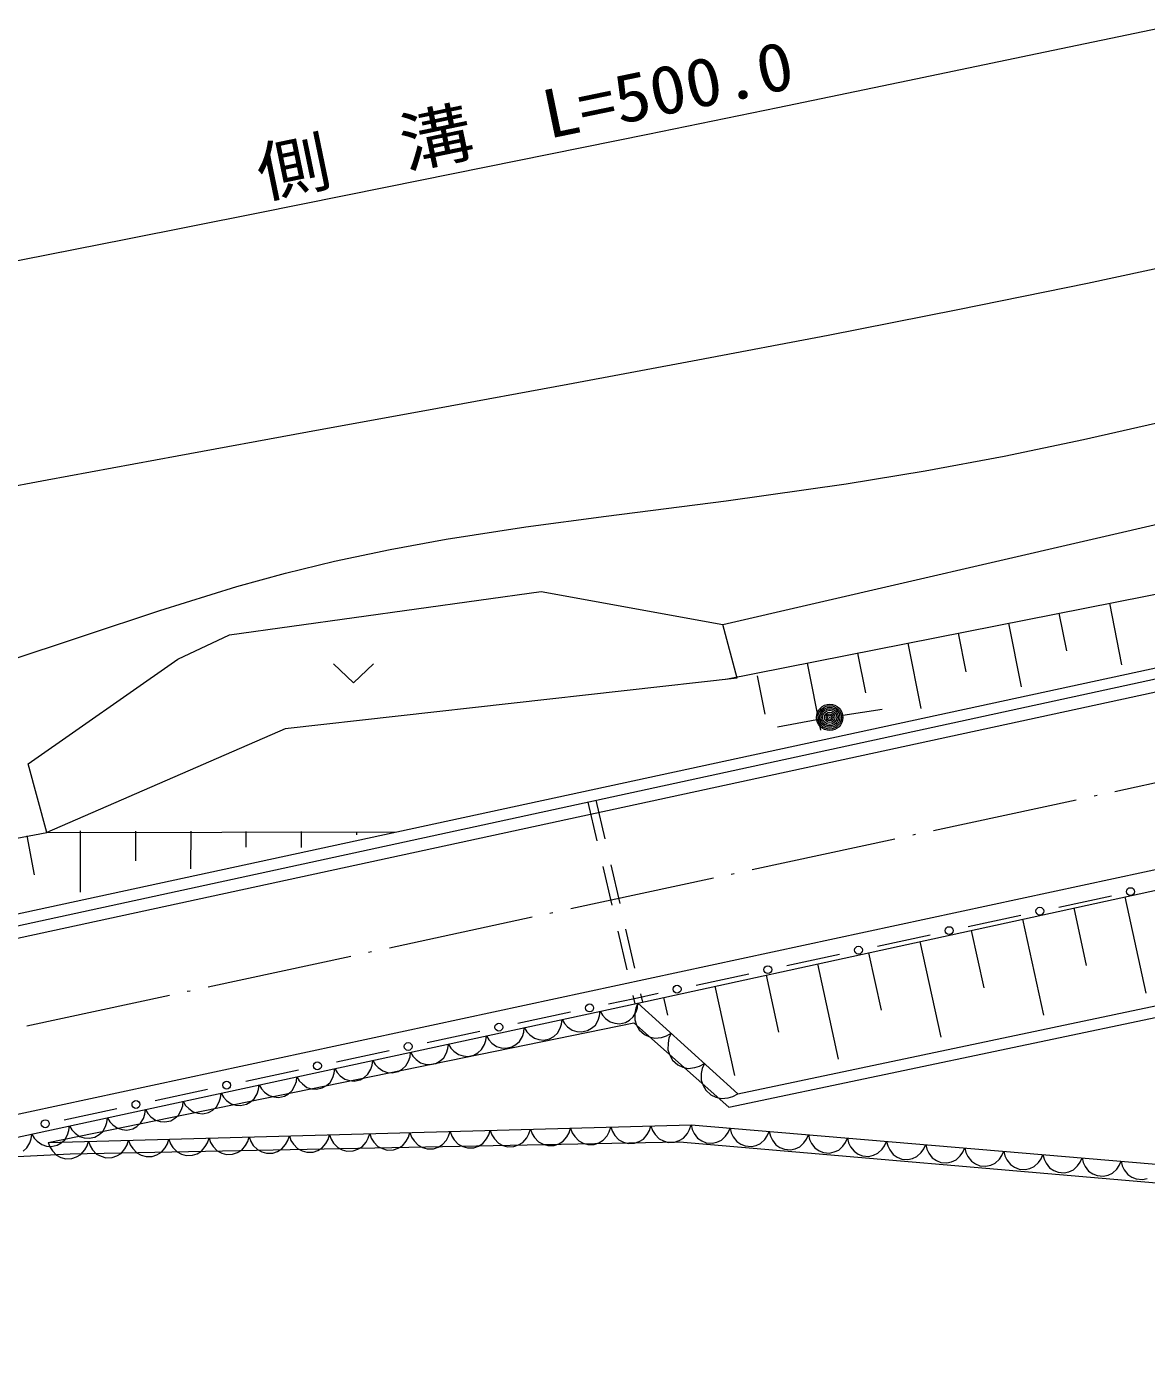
# Model space of a CAD drawing. Units: millimetres, scale not verified. Extents: x 40000 to 680000, y 20000 to 380000.
# Drawn here: x 408578 to 450840, y 258972 to 308873 of the extents above; entities that cross this region are included whole.
import ezdxf
from ezdxf.enums import TextEntityAlignment as Align

# ---------------------------------------------------------------- set-up
doc = ezdxf.new("R2010")
doc.units = ezdxf.units.MM
doc.header["$LTSCALE"] = 1000
doc.linetypes.add('USER2', pattern=[2.5, 1.5, -1])
doc.linetypes.add('USER3', pattern=[7.000001, 5.508197, -0.688525, 0.114754, -0.688525])
doc.layers.add('S-SUV', color=7, linetype='Continuous', lineweight=13)
doc.styles.add('ＭＳ ゴシック', font='')
doc.styles.get('ＭＳ ゴシック').set_extended_font_data('MS Gothic')

msp = doc.modelspace()

# ---------------------------------------------------------------- linework, layer by layer
at = {"layer": 'S-SUV'}
for p, q in [((446718, 307849), (451610, 308873)), ((441829, 306832), (446718, 307849)), ((365472, 265211), (556868, 306628)), ((436924, 305819), (441829, 306832)), ((365378, 265625), (550046, 305705)), ((432023, 304813), (436924, 305819)), ((427106, 303811), (432023, 304813)), ((422192, 302817), (427106, 303811)), ((417261, 301827), (422192, 302817)), ((412333, 300845), (417261, 301827)), ((367126, 258972), (563162, 301149)), ((407388, 299868), (412333, 300845)), ((448615, 299181), (453490, 300237)), ((443718, 298184), (448615, 299181)), ((438824, 297223), (443718, 298184)), ((433914, 296288), (438824, 297223)), ((429009, 295374), (433914, 296288)), ((424092, 294470), (429009, 295374)), ((419183, 293573), (424092, 294470)), ((448458, 293278), (451450, 293960)), ((414264, 292669), (419183, 293573)), ((445462, 292656), (448458, 293278)), ((409357, 291757), (414264, 292669)), ((442492, 292101), (445462, 292656)), ((439511, 291605), (442492, 292101)), ((404443, 290831), (409357, 291757)), ((434857, 286303), (457592, 291560)), ((434984, 290971), (439511, 291605)), ((430448, 290395), (434984, 290971)), ((422552, 278471), (476843, 290217)), ((424418, 289520), (427421, 289986)), ((427421, 289986), (430448, 290395)), ((422297, 289135), (424418, 289520)), ((420200, 288694), (422297, 289135)), ((434972, 284231), (459890, 289177)), ((418351, 288242), (420200, 288694)), ((416516, 287732), (418351, 288242)), ((413615, 286832), (416516, 287732)), ((416242, 285912), (428001, 287546)), ((428001, 287546), (434857, 286303)), ((449438, 287102), (449899, 284775)), ((410727, 285874), (413615, 286832)), ((447537, 286725), (447818, 285308)), ((435390, 284278), (434857, 286303)), ((443736, 285970), (444026, 284513)), ((445637, 286348), (446112, 283953)), ((407734, 284877), (410727, 285874)), ((414288, 284988), (416242, 285912)), ((441836, 285593), (442325, 283130)), ((408640, 281045), (414288, 284988)), ((431652, 272012), (491056, 284984)), ((439935, 285216), (440233, 283718)), ((420169, 284811), (420919, 284102)), ((420919, 284102), (421669, 284811)), ((438035, 284839), (438537, 282308)), ((435390, 284278), (418338, 282359)), ((436154, 284364), (436440, 282922)), ((439379, 282872), (440862, 283100)), ((438394, 282703), (436920, 282424)), ((418338, 282359), (409350, 278452)), ((409350, 278452), (408640, 281045)), ((358153, 264570), (422552, 278471)), ((364436, 269841), (409350, 278452)), ((409350, 278452), (422552, 278471)), ((410611, 278511), (410603, 276193)), ((412694, 278504), (412690, 277382)), ((414777, 278497), (414772, 277074)), ((416860, 278490), (416858, 277894)), ((418943, 278483), (418941, 277887)), ((421026, 278476), (421026, 278357)), ((408588, 278326), (408872, 276851)), ((447533, 275637), (449518, 276064)), ((450026, 276024), (450819, 272389)), ((448092, 275602), (448567, 273425)), ((435075, 268077), (467840, 274989)), ((435414, 268588), (467359, 275332)), ((444112, 274900), (446096, 275327)), ((446157, 275180), (446949, 271557)), ((440690, 274164), (442675, 274591)), ((444223, 274757), (444697, 272587)), ((442289, 274335), (443078, 270724)), ((437268, 273428), (439253, 273855)), ((438421, 273490), (439207, 269891)), ((440355, 273913), (440827, 271750)), ((433847, 272692), (435831, 273119)), ((436487, 273068), (436958, 270912)), ((434553, 272646), (435288, 269277)), ((405916, 266450), (431652, 272012)), ((430545, 271983), (431517, 272190)), ((431517, 272190), (432409, 272383)), ((431652, 272012), (431568, 271825)), ((431630, 271835), (431652, 272012)), ((431652, 272012), (435414, 268588)), ((432619, 272223), (432766, 271550)), ((427122, 271254), (429107, 271677)), ((430148, 271369), (430200, 271526)), ((430200, 271526), (430222, 271703)), ((430222, 271703), (430311, 271550)), ((430311, 271550), (430427, 271430)), ((431334, 271371), (431473, 271491)), ((431473, 271491), (431578, 271678)), ((431531, 271634), (431528, 271385)), ((431568, 271825), (431531, 271634)), ((431578, 271678), (431630, 271835)), ((409403, 266754), (431496, 271264)), ((427341, 270909), (427362, 271085)), ((427362, 271085), (427452, 270932)), ((428613, 270873), (428718, 271060)), ((428718, 271060), (428770, 271217)), ((428770, 271217), (428792, 271394)), ((428792, 271394), (428881, 271241)), ((428881, 271241), (428997, 271121)), ((428997, 271121), (429171, 270993)), ((429171, 270993), (429346, 270942)), ((429526, 270924), (429748, 270972)), ((429748, 270972), (429904, 271062)), ((429904, 271062), (430043, 271182)), ((430043, 271182), (430148, 271369)), ((430427, 271430), (430600, 271302)), ((430600, 271302), (430776, 271251)), ((430776, 271251), (430956, 271233)), ((430956, 271233), (431177, 271281)), ((431177, 271281), (431334, 271371)), ((431496, 271264), (435075, 268077)), ((431528, 271385), (431598, 271184)), ((431598, 271184), (431702, 271003)), ((431702, 271003), (431897, 270826)), ((423699, 270525), (425684, 270948)), ((424481, 270291), (424503, 270467)), ((424503, 270467), (424592, 270314)), ((425859, 270442), (425911, 270600)), ((425911, 270600), (425933, 270776)), ((425933, 270776), (426022, 270623)), ((426022, 270623), (426138, 270503)), ((426138, 270503), (426311, 270375)), ((427044, 270444), (427183, 270564)), ((427183, 270564), (427289, 270751)), ((427289, 270751), (427341, 270909)), ((427452, 270932), (427567, 270812)), ((427567, 270812), (427741, 270684)), ((427741, 270684), (427917, 270633)), ((427917, 270633), (428096, 270615)), ((428096, 270615), (428318, 270663)), ((428318, 270663), (428474, 270753)), ((428474, 270753), (428613, 270873)), ((429346, 270942), (429526, 270924)), ((431897, 270826), (432087, 270739)), ((432087, 270739), (432293, 270689)), ((432293, 270689), (432541, 270716)), ((432541, 270716), (432725, 270772)), ((432725, 270772), (432906, 270871)), ((432786, 270493), (432782, 270244)), ((432822, 270684), (432786, 270493)), ((432906, 270871), (432822, 270684)), ((420275, 269796), (422261, 270219)), ((422999, 269824), (423051, 269982)), ((423051, 269982), (423073, 270158)), ((423073, 270158), (423162, 270005)), ((423162, 270005), (423278, 269885)), ((424324, 269946), (424429, 270133)), ((424429, 270133), (424481, 270291)), ((424592, 270314), (424708, 270194)), ((424708, 270194), (424881, 270066)), ((424881, 270066), (425057, 270015)), ((425057, 270015), (425237, 269997)), ((425237, 269997), (425458, 270045)), ((425458, 270045), (425615, 270135)), ((425615, 270135), (425753, 270255)), ((425753, 270255), (425859, 270442)), ((426311, 270375), (426487, 270324)), ((426487, 270324), (426666, 270306)), ((426666, 270306), (426888, 270354)), ((426888, 270354), (427044, 270444)), ((432782, 270244), (432852, 270043)), ((432852, 270043), (432956, 269862)), ((416852, 269067), (418838, 269490)), ((420192, 269364), (420213, 269540)), ((420213, 269540), (420303, 269388)), ((421464, 269328), (421569, 269515)), ((421569, 269515), (421622, 269673)), ((421622, 269673), (421643, 269849)), ((421643, 269849), (421732, 269697)), ((421732, 269697), (421848, 269576)), ((421848, 269576), (422022, 269448)), ((422599, 269427), (422755, 269517)), ((422755, 269517), (422894, 269637)), ((422894, 269637), (422999, 269824)), ((423278, 269885), (423451, 269757)), ((423451, 269757), (423627, 269706)), ((423627, 269706), (423807, 269688)), ((423807, 269688), (424028, 269736)), ((424028, 269736), (424185, 269826)), ((424185, 269826), (424324, 269946)), ((432956, 269862), (433151, 269685)), ((433151, 269685), (433341, 269598)), ((433341, 269598), (433548, 269548)), ((433548, 269548), (433795, 269574)), ((433795, 269574), (433979, 269631)), ((433979, 269631), (434160, 269730)), ((434076, 269543), (434040, 269352)), ((434160, 269730), (434076, 269543)), ((418710, 268897), (418762, 269055)), ((418762, 269055), (418784, 269231)), ((418784, 269231), (418873, 269079)), ((418873, 269079), (418989, 268958)), ((419896, 268899), (420034, 269019)), ((420034, 269019), (420140, 269206)), ((420140, 269206), (420192, 269364)), ((420303, 269388), (420419, 269267)), ((420419, 269267), (420592, 269139)), ((420592, 269139), (420768, 269088)), ((420768, 269088), (420947, 269070)), ((420947, 269070), (421169, 269118)), ((421169, 269118), (421325, 269208)), ((421325, 269208), (421464, 269328)), ((422022, 269448), (422198, 269397)), ((422198, 269397), (422377, 269379)), ((422377, 269379), (422599, 269427)), ((434040, 269352), (434037, 269103)), ((434037, 269103), (434106, 268902)), ((413429, 268338), (415414, 268761)), ((415902, 268437), (415924, 268613)), ((415924, 268613), (416013, 268461)), ((417175, 268401), (417280, 268588)), ((417280, 268588), (417332, 268746)), ((417332, 268746), (417354, 268922)), ((417354, 268922), (417443, 268770)), ((417443, 268770), (417559, 268649)), ((417559, 268649), (417732, 268522)), ((417732, 268522), (417908, 268470)), ((417908, 268470), (418088, 268452)), ((418088, 268452), (418309, 268500)), ((418309, 268500), (418466, 268590)), ((418466, 268590), (418605, 268710)), ((418605, 268710), (418710, 268897)), ((418989, 268958), (419162, 268831)), ((419162, 268831), (419338, 268779)), ((419338, 268779), (419518, 268761)), ((419518, 268761), (419739, 268809)), ((419739, 268809), (419896, 268899)), ((434106, 268902), (434211, 268721)), ((434211, 268721), (434405, 268544)), ((434405, 268544), (434595, 268457)), ((435050, 268433), (435233, 268490)), ((435233, 268490), (435414, 268588)), ((410006, 267609), (411991, 268032)), ((413043, 267819), (413065, 267995)), ((413065, 267995), (413154, 267843)), ((414315, 267783), (414421, 267970)), ((414421, 267970), (414473, 268128)), ((414473, 268128), (414494, 268304)), ((414494, 268304), (414583, 268152)), ((414583, 268152), (414699, 268031)), ((414699, 268031), (414873, 267904)), ((415450, 267882), (415606, 267972)), ((415606, 267972), (415745, 268092)), ((415745, 268092), (415850, 268279)), ((415850, 268279), (415902, 268437)), ((416013, 268461), (416129, 268340)), ((416129, 268340), (416303, 268213)), ((416303, 268213), (416478, 268161)), ((416478, 268161), (416658, 268143)), ((416658, 268143), (416880, 268191)), ((416880, 268191), (417036, 268281)), ((417036, 268281), (417175, 268401)), ((434595, 268457), (434802, 268406)), ((434802, 268406), (435050, 268433)), ((411561, 267352), (411613, 267510)), ((411613, 267510), (411635, 267686)), ((411635, 267686), (411724, 267534)), ((411724, 267534), (411840, 267413)), ((412747, 267354), (412885, 267474)), ((412885, 267474), (412991, 267661)), ((412991, 267661), (413043, 267819)), ((413154, 267843), (413270, 267722)), ((413270, 267722), (413443, 267595)), ((413443, 267595), (413619, 267543)), ((413619, 267543), (413798, 267525)), ((413798, 267525), (414020, 267573)), ((414020, 267573), (414176, 267663)), ((414176, 267663), (414315, 267783)), ((414873, 267904), (415049, 267852)), ((415049, 267852), (415228, 267834)), ((415228, 267834), (415450, 267882)), ((408754, 266892), (408775, 267068)), ((408775, 267068), (408864, 266916)), ((409403, 266754), (433654, 267415)), ((410026, 266856), (410131, 267043)), ((410131, 267043), (410183, 267201)), ((410183, 267201), (410205, 267377)), ((410205, 267377), (410294, 267225)), ((410294, 267225), (410410, 267104)), ((410410, 267104), (410583, 266977)), ((410583, 266977), (410759, 266925)), ((411160, 266955), (411317, 267045)), ((411317, 267045), (411456, 267165)), ((411456, 267165), (411561, 267352)), ((411840, 267413), (412013, 267286)), ((412013, 267286), (412189, 267234)), ((412189, 267234), (412369, 267216)), ((412369, 267216), (412590, 267264)), ((412590, 267264), (412747, 267354)), ((418441, 266826), (418497, 267002)), ((418497, 267002), (418559, 266829)), ((419957, 266867), (420013, 267043)), ((420013, 267043), (420074, 266870)), ((421473, 266909), (421529, 267084)), ((421529, 267084), (421590, 266912)), ((422988, 266950), (423044, 267126)), ((423044, 267126), (423106, 266953)), ((424421, 266841), (424504, 266991)), ((424504, 266991), (424560, 267167)), ((424560, 267167), (424622, 266994)), ((424622, 266994), (424717, 266849)), ((425937, 266882), (426020, 267033)), ((426020, 267033), (426076, 267208)), ((426076, 267208), (426137, 267036)), ((426137, 267036), (426232, 266890)), ((427452, 266924), (427536, 267074)), ((427536, 267074), (427591, 267250)), ((427591, 267250), (427653, 267077)), ((427653, 267077), (427748, 266932)), ((428968, 266965), (429051, 267115)), ((429051, 267115), (429107, 267291)), ((429107, 267291), (429169, 267118)), ((429169, 267118), (429264, 266973)), ((429264, 266973), (429416, 266810)), ((430341, 266836), (430484, 267006)), ((430484, 267006), (430567, 267157)), ((430567, 267157), (430623, 267332)), ((430623, 267332), (430684, 267160)), ((430684, 267160), (430779, 267014)), ((430779, 267014), (430932, 266852)), ((431856, 266877), (432000, 267048)), ((432000, 267048), (432083, 267198)), ((432083, 267198), (432139, 267374)), ((432139, 267374), (432200, 267201)), ((432200, 267201), (432295, 267056)), ((432295, 267056), (432447, 266893)), ((433372, 266918), (433515, 267089)), ((433515, 267089), (433598, 267239)), ((433598, 267239), (433654, 267415)), ((433654, 267415), (452835, 265798)), ((433654, 267415), (433695, 267241)), ((433695, 267241), (433772, 267090)), ((433772, 267090), (433902, 266915)), ((434802, 266839), (434959, 266989)), ((434959, 266989), (435056, 267126)), ((435056, 267126), (435130, 267291)), ((435130, 267291), (435171, 267116)), ((435171, 267116), (435247, 266965)), ((436435, 266865), (436532, 267002)), ((436532, 267002), (436605, 267166)), ((436605, 267166), (436646, 266992)), ((436646, 266992), (436723, 266841)), ((438007, 266877), (438081, 267042)), ((438081, 267042), (438122, 266868)), ((408457, 266427), (408596, 266547)), ((408596, 266547), (408701, 266734)), ((408701, 266734), (408754, 266892)), ((408864, 266916), (408980, 266795)), ((408980, 266795), (409154, 266668)), ((409154, 266668), (409329, 266616)), ((409329, 266616), (409509, 266598)), ((409403, 266754), (409464, 266581)), ((409464, 266581), (409559, 266436)), ((409509, 266598), (409731, 266646)), ((409731, 266646), (409887, 266736)), ((409887, 266736), (410026, 266856)), ((410229, 266324), (433222, 266772)), ((410759, 266925), (410939, 266907)), ((410779, 266469), (410863, 266619)), ((410863, 266619), (410918, 266795)), ((410918, 266795), (410980, 266622)), ((410939, 266907), (411160, 266955)), ((410980, 266622), (411075, 266477)), ((411075, 266477), (411227, 266314)), ((412152, 266340), (412295, 266510)), ((412295, 266510), (412378, 266660)), ((412378, 266660), (412434, 266836)), ((412434, 266836), (412496, 266664)), ((412496, 266664), (412591, 266518)), ((412591, 266518), (412743, 266356)), ((413668, 266381), (413811, 266552)), ((413811, 266552), (413894, 266702)), ((413894, 266702), (413950, 266878)), ((413950, 266878), (414011, 266705)), ((414011, 266705), (414106, 266560)), ((414106, 266560), (414259, 266397)), ((415183, 266422), (415327, 266593)), ((415327, 266593), (415410, 266743)), ((415410, 266743), (415466, 266919)), ((415466, 266919), (415527, 266746)), ((415527, 266746), (415622, 266601)), ((415622, 266601), (415774, 266438)), ((416699, 266464), (416842, 266634)), ((416842, 266634), (416925, 266784)), ((416925, 266784), (416981, 266960)), ((416981, 266960), (417043, 266788)), ((417043, 266788), (417138, 266642)), ((417138, 266642), (417290, 266480)), ((417290, 266480), (417459, 266393)), ((418051, 266409), (418215, 266505)), ((418215, 266505), (418358, 266676)), ((418358, 266676), (418441, 266826)), ((418559, 266829), (418654, 266684)), ((418654, 266684), (418806, 266521)), ((418806, 266521), (418975, 266435)), ((419566, 266451), (419731, 266546)), ((419731, 266546), (419874, 266717)), ((419874, 266717), (419957, 266867)), ((420074, 266870), (420169, 266725)), ((420169, 266725), (420322, 266562)), ((420322, 266562), (420491, 266476)), ((420491, 266476), (420671, 266424)), ((420905, 266430), (421082, 266492)), ((421082, 266492), (421246, 266588)), ((421246, 266588), (421390, 266758)), ((421390, 266758), (421473, 266909)), ((421590, 266912), (421685, 266766)), ((421685, 266766), (421837, 266604)), ((421837, 266604), (422007, 266517)), ((422007, 266517), (422186, 266465)), ((422186, 266465), (422421, 266472)), ((422421, 266472), (422598, 266533)), ((422598, 266533), (422762, 266629)), ((422762, 266629), (422905, 266800)), ((422905, 266800), (422988, 266950)), ((423106, 266953), (423201, 266808)), ((423201, 266808), (423353, 266645)), ((423353, 266645), (423522, 266559)), ((423522, 266559), (423702, 266507)), ((423702, 266507), (423937, 266513)), ((423937, 266513), (424113, 266575)), ((424113, 266575), (424278, 266670)), ((424278, 266670), (424421, 266841)), ((424717, 266849), (424869, 266686)), ((424869, 266686), (425038, 266600)), ((425038, 266600), (425218, 266548)), ((425218, 266548), (425453, 266554)), ((425453, 266554), (425629, 266616)), ((425629, 266616), (425793, 266712)), ((425793, 266712), (425937, 266882)), ((426232, 266890), (426385, 266728)), ((426385, 266728), (426554, 266641)), ((426554, 266641), (426733, 266589)), ((426733, 266589), (426968, 266596)), ((426968, 266596), (427145, 266657)), ((427145, 266657), (427309, 266753)), ((427309, 266753), (427452, 266924)), ((427748, 266932), (427900, 266769)), ((427900, 266769), (428070, 266683)), ((428070, 266683), (428249, 266631)), ((428249, 266631), (428484, 266637)), ((428484, 266637), (428661, 266699)), ((428661, 266699), (428825, 266794)), ((428825, 266794), (428968, 266965)), ((429416, 266810), (429585, 266724)), ((429585, 266724), (429765, 266672)), ((429765, 266672), (430000, 266678)), ((430000, 266678), (430176, 266740)), ((430176, 266740), (430341, 266836)), ((430932, 266852), (431101, 266765)), ((431101, 266765), (431281, 266713)), ((431281, 266713), (431516, 266720)), ((431516, 266720), (431692, 266781)), ((431692, 266781), (431856, 266877)), ((432447, 266893), (432617, 266807)), ((432617, 266807), (432796, 266755)), ((432796, 266755), (433031, 266761)), ((433031, 266761), (433208, 266823)), ((433208, 266823), (433372, 266918)), ((433222, 266772), (453849, 265000)), ((433902, 266915), (434057, 266813)), ((434057, 266813), (434225, 266743)), ((434225, 266743), (434454, 266724)), ((434454, 266724), (434632, 266764)), ((434632, 266764), (434802, 266839)), ((435247, 266965), (435377, 266791)), ((435377, 266791), (435532, 266689)), ((435532, 266689), (435701, 266619)), ((435701, 266619), (435930, 266599)), ((435930, 266599), (436108, 266640)), ((436108, 266640), (436277, 266715)), ((436277, 266715), (436435, 266865)), ((436723, 266841), (436853, 266666)), ((436853, 266666), (437008, 266564)), ((437008, 266564), (437176, 266494)), ((437176, 266494), (437405, 266475)), ((437405, 266475), (437583, 266516)), ((437583, 266516), (437753, 266590)), ((437753, 266590), (437910, 266741)), ((437910, 266741), (438007, 266877)), ((438122, 266868), (438198, 266716)), ((438198, 266716), (438328, 266542)), ((438328, 266542), (438483, 266440)), ((439228, 266466), (439386, 266616)), ((439386, 266616), (439483, 266753)), ((439483, 266753), (439556, 266918)), ((439556, 266918), (439597, 266743)), ((439597, 266743), (439674, 266592)), ((439674, 266592), (439804, 266418)), ((440704, 266342), (440861, 266492)), ((440861, 266492), (440958, 266629)), ((440958, 266629), (441032, 266793)), ((441032, 266793), (441073, 266619)), ((441073, 266619), (441149, 266468)), ((442337, 266368), (442434, 266504)), ((442434, 266504), (442507, 266669)), ((442507, 266669), (442548, 266495)), ((442548, 266495), (442624, 266343)), ((443909, 266380), (443982, 266545)), ((443982, 266545), (444024, 266370)), ((406464, 266134), (410229, 266324)), ((409559, 266436), (409712, 266273)), ((409712, 266273), (409881, 266187)), ((409881, 266187), (410060, 266135)), ((410060, 266135), (410295, 266141)), ((410295, 266141), (410472, 266203)), ((410472, 266203), (410636, 266298)), ((410636, 266298), (410779, 266469)), ((411227, 266314), (411397, 266228)), ((411397, 266228), (411576, 266176)), ((411576, 266176), (411811, 266182)), ((411811, 266182), (411988, 266244)), ((411988, 266244), (412152, 266340)), ((412743, 266356), (412912, 266269)), ((412912, 266269), (413092, 266217)), ((413092, 266217), (413327, 266224)), ((413327, 266224), (413503, 266285)), ((413503, 266285), (413668, 266381)), ((414259, 266397), (414428, 266311)), ((414428, 266311), (414608, 266259)), ((414608, 266259), (414843, 266265)), ((414843, 266265), (415019, 266327)), ((415019, 266327), (415183, 266422)), ((415774, 266438), (415944, 266352)), ((415944, 266352), (416123, 266300)), ((416123, 266300), (416358, 266306)), ((416358, 266306), (416535, 266368)), ((416535, 266368), (416699, 266464)), ((417459, 266393), (417639, 266341)), ((417639, 266341), (417874, 266348)), ((417874, 266348), (418051, 266409)), ((418975, 266435), (419155, 266383)), ((419155, 266383), (419390, 266389)), ((419390, 266389), (419566, 266451)), ((420671, 266424), (420905, 266430)), ((438483, 266440), (438652, 266370)), ((438652, 266370), (438881, 266351)), ((438881, 266351), (439059, 266391)), ((439059, 266391), (439228, 266466)), ((439804, 266418), (439959, 266315)), ((439959, 266315), (440127, 266245)), ((440127, 266245), (440356, 266226)), ((440356, 266226), (440534, 266267)), ((440534, 266267), (440704, 266342)), ((441149, 266468), (441279, 266293)), ((441279, 266293), (441434, 266191)), ((441434, 266191), (441603, 266121)), ((441603, 266121), (441831, 266102)), ((441831, 266102), (442009, 266143)), ((442009, 266143), (442179, 266217)), ((442179, 266217), (442337, 266368)), ((442624, 266343), (442755, 266169)), ((442755, 266169), (442909, 266067)), ((442909, 266067), (443078, 265997)), ((443078, 265997), (443307, 265977)), ((443307, 265977), (443485, 266018)), ((443485, 266018), (443655, 266093)), ((443655, 266093), (443812, 266243)), ((443812, 266243), (443909, 266380)), ((444024, 266370), (444100, 266219)), ((444100, 266219), (444230, 266045)), ((444230, 266045), (444385, 265942)), ((445130, 265969), (445288, 266119)), ((445288, 266119), (445385, 266256)), ((445385, 266256), (445458, 266420)), ((445458, 266420), (445499, 266246)), ((445499, 266246), (445575, 266095)), ((445575, 266095), (445706, 265920)), ((446606, 265844), (446763, 265994)), ((446763, 265994), (446860, 266131)), ((446860, 266131), (446933, 266296)), ((446933, 266296), (446974, 266122)), ((446974, 266122), (447051, 265970)), ((448239, 265870), (448336, 266007)), ((448336, 266007), (448409, 266171)), ((448409, 266171), (448450, 265997)), ((448450, 265997), (448526, 265846)), ((449811, 265882), (449884, 266047)), ((449884, 266047), (449925, 265873)), ((444385, 265942), (444554, 265872)), ((444554, 265872), (444782, 265853)), ((444782, 265853), (444960, 265894)), ((444960, 265894), (445130, 265969)), ((445706, 265920), (445860, 265818)), ((445860, 265818), (446029, 265748)), ((446029, 265748), (446258, 265729)), ((446258, 265729), (446436, 265769)), ((446436, 265769), (446606, 265844)), ((447051, 265970), (447181, 265796)), ((447181, 265796), (447336, 265694)), ((447336, 265694), (447505, 265624)), ((447505, 265624), (447733, 265604)), ((447733, 265604), (447911, 265645)), ((447911, 265645), (448081, 265720)), ((448081, 265720), (448239, 265870)), ((448526, 265846), (448656, 265671)), ((448656, 265671), (448811, 265569)), ((448811, 265569), (448980, 265499)), ((448980, 265499), (449209, 265480)), ((449209, 265480), (449387, 265521)), ((449387, 265521), (449556, 265596)), ((449556, 265596), (449714, 265746)), ((449714, 265746), (449811, 265882)), ((449925, 265873), (450002, 265721)), ((450002, 265721), (450132, 265547)), ((450132, 265547), (450287, 265445)), ((450287, 265445), (450455, 265375)), ((450455, 265375), (450684, 265356)), ((450684, 265356), (450862, 265396))]:
    msp.add_line(p, q, dxfattribs=at)
at = {"layer": 'S-SUV', "linetype": 'USER3'}
msp.add_line((367531, 262297), (561895, 304203), dxfattribs=at)
at = {"layer": 'S-SUV', "linetype": 'USER2'}
for p, q in [((429765, 279598), (431531, 271986)), ((430057, 279666), (431824, 272049))]:
    msp.add_line(p, q, dxfattribs=at)
at = {"layer": 'S-SUV'}
for centre, radius in [((438885, 282796), 498), ((438885, 282796), 440), ((438885, 282796), 382), ((438885, 282796), 322), ((438885, 282796), 265), ((438885, 282796), 195), ((438885, 282796), 135), ((438885, 282796), 77.5), ((438885, 282796), 15), ((450236, 276218), 149), ((446815, 275482), 149), ((443393, 274746), 149), ((439971, 274010), 149), ((436550, 273273), 149), ((433128, 272537), 149), ((429826, 271830), 149), ((426403, 271101), 149), ((422980, 270372), 149), ((419556, 269643), 149), ((416133, 268914), 149), ((412710, 268185), 149), ((409287, 267456), 149)]:
    msp.add_circle(centre, radius, dxfattribs=at)

# ---------------------------------------------------------------- texts
at = {"layer": 'S-SUV', "style": 'ＭＳ ゴシック', "width": 1.1}
msp.add_text('側\u3000溝\u3000L=500.0', height=1833, rotation=11.7, dxfattribs=at).set_placement((417597, 301856), align=Align.BOTTOM_LEFT)

doc.saveas('drawing.dxf')
